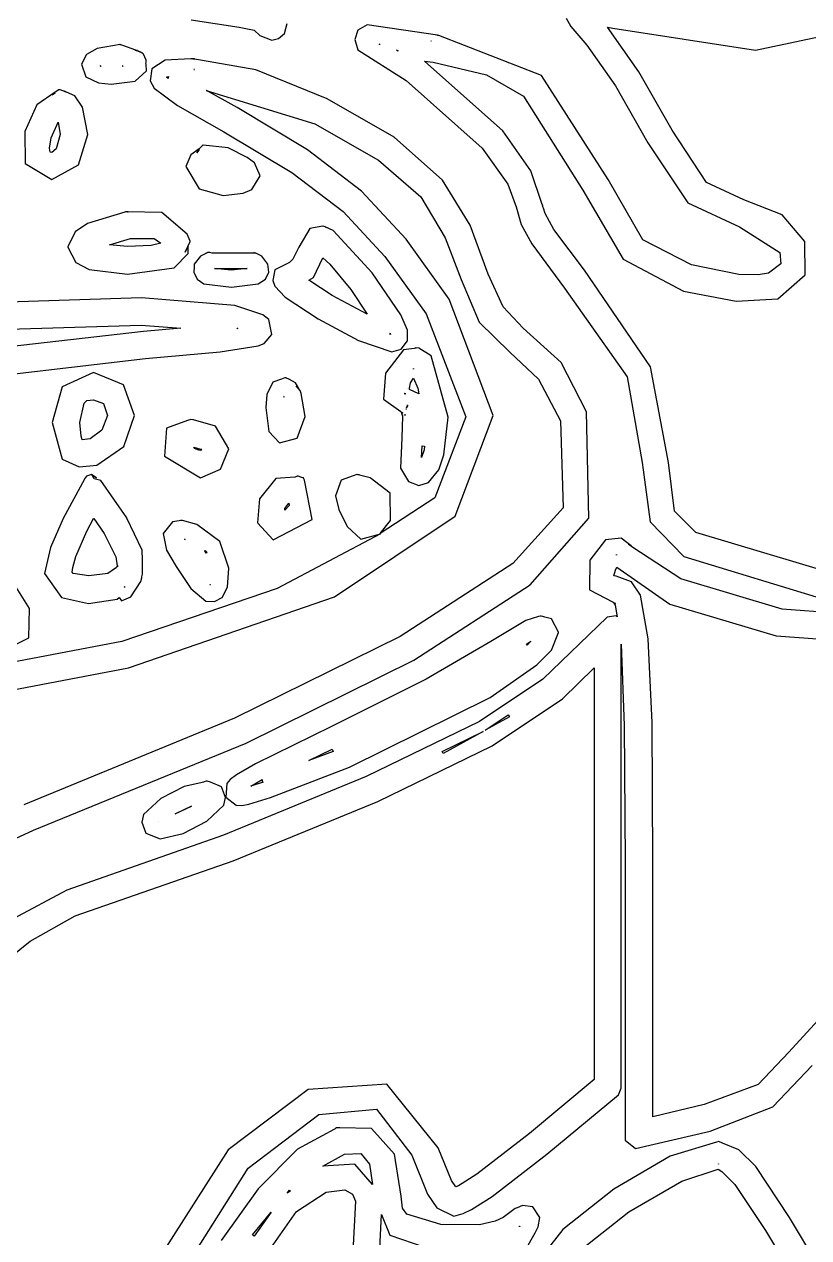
# Model space of a CAD drawing. Extents: x 23 to 528, y 384 to 592.
# Drawn here: x 453.39 to 460.96, y 458.31 to 470.02 of the extents above; entities that cross this region are included whole.
import ezdxf

# ---------------------------------------------------------------- set-up
doc = ezdxf.new("R2010")
doc.units = 0
doc.layers.get('0').update_dxf_attribs({"linetype": 'CONTINUOUS'})

msp = doc.modelspace()

# ---------------------------------------------------------------- linework, layer by layer
at = {"color": 0}
for p, q in [((454.999, 470.062), (455.461, 469.992)), ((455.898, 469.932), (455.923, 470.027)), ((456.696, 470.013), (456.607, 469.964)), ((457.376, 469.914), (456.696, 470.013)), ((458.615, 470.08), (458.661, 469.999)), ((455.461, 469.992), (455.591, 469.967)), ((455.591, 469.967), (455.605, 469.964)), ((455.605, 469.964), (455.662, 469.911)), ((455.662, 469.911), (455.775, 469.868)), ((455.842, 469.882), (455.898, 469.932)), ((456.607, 469.964), (456.576, 469.872)), ((457.376, 469.911), (457.376, 469.914)), ((457.387, 469.911), (457.376, 469.911)), ((458.378, 469.526), (457.387, 469.911)), ((457.387, 469.911), (457.387, 469.911)), ((458.661, 469.999), (458.816, 469.819)), ((459.317, 469.561), (459.013, 469.992)), ((459.013, 469.992), (459.066, 469.981)), ((459.066, 469.981), (460.442, 469.769)), ((460.442, 469.769), (461.317, 469.956)), ((454.092, 469.787), (453.99, 469.727)), ((454.314, 469.826), (454.092, 469.787)), ((454.339, 469.815), (454.311, 469.826)), ((454.311, 469.826), (454.314, 469.826)), ((454.466, 469.769), (454.339, 469.815)), ((454.515, 469.748), (454.459, 469.769)), ((454.459, 469.769), (454.491, 469.762)), ((454.473, 469.766), (454.466, 469.769)), ((454.491, 469.762), (454.47, 469.766)), ((454.47, 469.766), (454.48, 469.766)), ((454.48, 469.766), (454.473, 469.766)), ((455.775, 469.868), (455.842, 469.882)), ((456.576, 469.872), (456.607, 469.773)), ((456.607, 469.773), (457.073, 469.477)), ((456.812, 469.829), (456.819, 469.829)), ((456.823, 469.826), (456.812, 469.829)), ((456.819, 469.829), (456.823, 469.826)), ((456.992, 469.762), (456.978, 469.769)), ((456.978, 469.769), (456.981, 469.769)), ((456.981, 469.769), (456.992, 469.766)), ((456.992, 469.766), (456.992, 469.762)), ((457.313, 469.861), (457.313, 469.858)), ((457.313, 469.858), (457.313, 469.861)), ((458.816, 469.819), (459.091, 469.427)), ((453.99, 469.727), (453.94, 469.635)), ((454.491, 469.762), (454.487, 469.762)), ((454.487, 469.762), (454.491, 469.762)), ((454.526, 469.745), (454.491, 469.759)), ((454.491, 469.759), (454.491, 469.759)), ((454.491, 469.759), (454.526, 469.745)), ((454.522, 469.745), (454.515, 469.748)), ((454.526, 469.741), (454.522, 469.745)), ((454.537, 469.734), (454.526, 469.741)), ((454.54, 469.731), (454.537, 469.734)), ((454.565, 469.674), (454.54, 469.731)), ((454.561, 469.642), (454.565, 469.653)), ((454.565, 469.653), (454.565, 469.674)), ((454.748, 469.674), (454.618, 469.59)), ((454.995, 469.688), (454.748, 469.674)), ((454.999, 469.688), (454.995, 469.688)), ((455.002, 469.688), (454.999, 469.688)), ((455.006, 469.688), (455.002, 469.688)), ((455.009, 469.688), (455.006, 469.688)), ((455.013, 469.688), (455.009, 469.688)), ((455.03, 469.685), (455.013, 469.688)), ((455.623, 469.579), (455.013, 469.685)), ((455.013, 469.685), (455.03, 469.685)), ((458.004, 468.993), (457.249, 469.664)), ((457.249, 469.664), (457.334, 469.653)), ((457.334, 469.653), (457.846, 469.533)), ((453.94, 469.635), (453.94, 469.635)), ((453.94, 469.635), (453.983, 469.512)), ((454.12, 469.618), (454.127, 469.621)), ((454.127, 469.614), (454.12, 469.618)), ((454.127, 469.621), (454.124, 469.618)), ((454.124, 469.618), (454.127, 469.614)), ((454.335, 469.618), (454.339, 469.614)), ((454.339, 469.618), (454.335, 469.618)), ((454.339, 469.614), (454.339, 469.618)), ((454.459, 469.47), (454.568, 469.572)), ((454.565, 469.635), (454.561, 469.642)), ((454.568, 469.572), (454.565, 469.635)), ((454.618, 469.59), (454.604, 469.473)), ((455.023, 469.582), (455.027, 469.582)), ((455.03, 469.582), (455.023, 469.582)), ((455.027, 469.582), (455.03, 469.582)), ((456.311, 469.3), (455.623, 469.579)), ((457.846, 469.533), (458.205, 469.325)), ((459.638, 468.997), (459.317, 469.561)), ((453.983, 469.512), (454.103, 469.455)), ((454.103, 469.455), (454.226, 469.441)), ((454.226, 469.441), (454.459, 469.47)), ((454.604, 469.473), (454.642, 469.403)), ((454.759, 469.508), (454.759, 469.508)), ((454.762, 469.508), (454.78, 469.515)), ((454.766, 469.505), (454.762, 469.508)), ((454.776, 469.498), (454.766, 469.505)), ((454.78, 469.515), (454.776, 469.498)), ((457.073, 469.477), (457.807, 468.824)), ((459.02, 468.521), (458.378, 469.526)), ((459.091, 469.427), (459.405, 468.877)), ((453.686, 469.364), (453.51, 469.244)), ((453.658, 469.339), (453.686, 469.36)), ((453.686, 469.357), (453.658, 469.339)), ((453.722, 469.388), (453.686, 469.364)), ((453.686, 469.36), (453.686, 469.357)), ((453.729, 469.388), (453.722, 469.388)), ((453.736, 469.388), (453.729, 469.388)), ((453.76, 469.378), (453.736, 469.388)), ((453.736, 469.388), (453.736, 469.388)), ((453.736, 469.388), (453.736, 469.388)), ((453.785, 469.367), (453.76, 469.378)), ((453.877, 469.329), (453.767, 469.378)), ((453.767, 469.378), (453.785, 469.367)), ((453.951, 469.219), (453.877, 469.329)), ((454.642, 469.403), (454.865, 469.237)), ((455.143, 469.381), (456.191, 469.06)), ((455.147, 469.381), (455.143, 469.381)), ((455.443, 469.216), (455.147, 469.381)), ((456.957, 468.93), (456.311, 469.3)), ((458.205, 469.325), (458.777, 468.418)), ((453.51, 469.244), (453.394, 468.986)), ((454, 468.955), (453.951, 469.219)), ((454.865, 469.237), (455.313, 468.983)), ((456.12, 468.81), (455.443, 469.216)), ((453.648, 468.923), (453.715, 469.075)), ((453.715, 469.075), (453.736, 468.955)), ((453.394, 468.986), (453.397, 468.676)), ((453.736, 468.955), (453.697, 468.817)), ((453.912, 468.665), (454, 468.955)), ((455.313, 468.983), (455.969, 468.591)), ((456.191, 469.06), (456.805, 468.708)), ((458.276, 468.605), (458.004, 468.993)), ((459.969, 468.492), (459.638, 468.997)), ((453.633, 468.824), (453.648, 468.923)), ((455.112, 468.852), (455.076, 468.817)), ((455.115, 468.852), (455.112, 468.852)), ((455.355, 468.828), (455.115, 468.852)), ((457.422, 468.517), (456.957, 468.93)), ((459.405, 468.877), (459.789, 468.298)), ((453.637, 468.785), (453.633, 468.824)), ((453.655, 468.782), (453.637, 468.785)), ((453.697, 468.817), (453.655, 468.782)), ((454.995, 468.761), (454.946, 468.648)), ((455.076, 468.817), (454.995, 468.761)), ((455.052, 468.778), (455.076, 468.817)), ((455.073, 468.806), (455.052, 468.778)), ((455.076, 468.817), (455.073, 468.806)), ((455.538, 468.736), (455.355, 468.828)), ((455.609, 468.683), (455.538, 468.736)), ((456.643, 468.408), (456.12, 468.81)), ((457.807, 468.824), (458.054, 468.478)), ((453.397, 468.676), (453.655, 468.521)), ((453.655, 468.521), (453.912, 468.665)), ((454.946, 468.648), (455.076, 468.432)), ((455.665, 468.559), (455.609, 468.683)), ((456.805, 468.708), (457.214, 468.355)), ((458.385, 468.281), (458.276, 468.605)), ((455.584, 468.425), (455.665, 468.559)), ((455.969, 468.591), (456.463, 468.214)), ((457.69, 468.08), (457.422, 468.517)), ((458.054, 468.478), (458.135, 468.26)), ((459.355, 467.939), (459.02, 468.521)), ((460.329, 468.327), (459.969, 468.492)), ((455.076, 468.432), (455.306, 468.369)), ((455.306, 468.369), (455.5, 468.39)), ((455.5, 468.39), (455.584, 468.425)), ((457.073, 467.946), (456.643, 468.408)), ((458.777, 468.418), (459.165, 467.752)), ((457.214, 468.355), (457.45, 467.96)), ((458.135, 468.26), (458.181, 468.087)), ((458.392, 468.27), (458.385, 468.281)), ((458.392, 468.267), (458.392, 468.27)), ((458.392, 468.263), (458.392, 468.267)), ((458.392, 468.26), (458.392, 468.263)), ((458.396, 468.245), (458.392, 468.26)), ((458.414, 468.193), (458.396, 468.245)), ((459.789, 468.298), (460.287, 468.066)), ((460.7, 468.182), (460.329, 468.327)), ((454.357, 468.207), (453.997, 468.097)), ((454.364, 468.21), (454.357, 468.207)), ((454.371, 468.21), (454.364, 468.21)), ((454.364, 468.21), (454.364, 468.21)), ((454.385, 468.21), (454.371, 468.21)), ((454.716, 468.203), (454.385, 468.21)), ((454.385, 468.21), (454.392, 468.21)), ((454.392, 468.21), (454.385, 468.21)), ((454.385, 468.21), (454.385, 468.21)), ((454.96, 467.995), (454.716, 468.203)), ((456.463, 468.214), (456.868, 467.78)), ((458.498, 468.041), (458.414, 468.193)), ((460.918, 467.924), (460.7, 468.182)), ((453.88, 468.016), (453.81, 467.872)), ((453.997, 468.097), (453.88, 468.016)), ((456.142, 468.048), (456.036, 467.868)), ((456.269, 468.073), (456.142, 468.048)), ((456.272, 468.073), (456.269, 468.073)), ((456.29, 468.066), (456.272, 468.073)), ((456.367, 468.03), (456.29, 468.066)), ((456.29, 468.066), (456.304, 468.059)), ((456.293, 468.062), (456.29, 468.066)), ((456.304, 468.059), (456.293, 468.062)), ((456.745, 467.621), (456.367, 468.03)), ((457.863, 467.61), (457.69, 468.08)), ((458.181, 468.087), (458.283, 467.9)), ((458.791, 467.646), (458.498, 468.041)), ((460.287, 468.066), (460.678, 467.819)), ((454.212, 467.893), (454.413, 467.953)), ((454.385, 467.875), (454.212, 467.893)), ((454.413, 467.953), (454.642, 467.953)), ((454.706, 467.907), (454.611, 467.886)), ((454.642, 467.953), (454.706, 467.907)), ((454.939, 467.822), (454.988, 467.924)), ((454.988, 467.928), (454.96, 467.995)), ((454.988, 467.924), (454.988, 467.928)), ((457.486, 467.367), (457.073, 467.946)), ((457.45, 467.96), (457.602, 467.558)), ((458.283, 467.9), (458.601, 467.473)), ((459.825, 467.699), (459.355, 467.939)), ((460.922, 467.603), (460.918, 467.924)), ((453.81, 467.872), (453.81, 467.868)), ((453.81, 467.868), (453.887, 467.72)), ((454.611, 467.886), (454.385, 467.875)), ((454.833, 467.67), (454.97, 467.808)), ((454.97, 467.879), (454.939, 467.822)), ((454.97, 467.808), (454.97, 467.879)), ((455.09, 467.783), (455.027, 467.706)), ((455.14, 467.808), (455.09, 467.783)), ((455.147, 467.812), (455.14, 467.812)), ((455.14, 467.812), (455.14, 467.808)), ((455.14, 467.808), (455.14, 467.808)), ((455.154, 467.815), (455.147, 467.812)), ((455.157, 467.819), (455.154, 467.815)), ((455.164, 467.819), (455.157, 467.819)), ((455.168, 467.819), (455.164, 467.819)), ((455.172, 467.819), (455.168, 467.819)), ((455.179, 467.819), (455.172, 467.819)), ((455.2, 467.812), (455.179, 467.819)), ((455.623, 467.812), (455.2, 467.812)), ((455.62, 467.812), (455.602, 467.819)), ((455.602, 467.819), (455.62, 467.812)), ((455.68, 467.783), (455.623, 467.812)), ((455.739, 467.706), (455.68, 467.783)), ((456.036, 467.868), (455.979, 467.752)), ((456.036, 467.868), (456.036, 467.868)), ((456.868, 467.78), (457.264, 467.226)), ((460.678, 467.819), (460.685, 467.709)), ((453.887, 467.72), (454.014, 467.653)), ((454.385, 467.61), (454.833, 467.67)), ((455.027, 467.677), (455.023, 467.628)), ((455.027, 467.706), (455.027, 467.677)), ((455.224, 467.663), (455.538, 467.663)), ((455.383, 467.646), (455.224, 467.663)), ((455.538, 467.663), (455.383, 467.646)), ((455.747, 467.628), (455.739, 467.706)), ((455.934, 467.716), (455.807, 467.649)), ((455.948, 467.72), (455.934, 467.716)), ((455.979, 467.752), (455.948, 467.72)), ((456.18, 467.575), (456.269, 467.766)), ((456.269, 467.766), (456.336, 467.706)), ((456.336, 467.706), (456.537, 467.462)), ((459.165, 467.752), (459.747, 467.445)), ((460.28, 467.607), (459.825, 467.699)), ((460.685, 467.709), (460.566, 467.618)), ((454.014, 467.653), (454.385, 467.61)), ((455.023, 467.628), (455.055, 467.561)), ((455.055, 467.561), (455.122, 467.515)), ((455.644, 467.515), (455.715, 467.561)), ((455.715, 467.561), (455.747, 467.628)), ((455.807, 467.649), (455.785, 467.547)), ((455.785, 467.547), (455.807, 467.494)), ((456.135, 467.55), (456.18, 467.575)), ((456.357, 467.402), (456.135, 467.55)), ((457.02, 467.215), (456.745, 467.621)), ((457.602, 467.558), (457.775, 467.145)), ((458.008, 467.293), (457.863, 467.61)), ((459.43, 466.714), (458.791, 467.646)), ((460.467, 467.603), (460.28, 467.607)), ((460.566, 467.618), (460.467, 467.603)), ((460.657, 467.371), (460.922, 467.603)), ((455.122, 467.515), (455.387, 467.483)), ((455.387, 467.483), (455.644, 467.515)), ((455.807, 467.494), (455.905, 467.388)), ((456.537, 467.462), (456.696, 467.222)), ((458.601, 467.473), (459.204, 466.619)), ((459.747, 467.445), (460.255, 467.349)), ((454.519, 467.381), (453.101, 467.335)), ((455.418, 467.307), (454.519, 467.381)), ((455.69, 467.215), (455.418, 467.307)), ((455.905, 467.388), (456.223, 467.177)), ((456.696, 467.222), (456.357, 467.402)), ((457.913, 466.245), (457.486, 467.367)), ((460.255, 467.349), (460.657, 467.371)), ((455.747, 467.17), (455.69, 467.215)), ((457.084, 467.067), (457.02, 467.215)), ((457.264, 467.226), (457.648, 466.231)), ((458.202, 467.088), (458.008, 467.293)), ((453.118, 467.074), (454.515, 467.117)), ((454.515, 467.117), (454.9, 467.088)), ((454.9, 467.088), (454.54, 467.057)), ((455.443, 467.088), (455.45, 467.085)), ((455.443, 467.085), (455.443, 467.088)), ((455.45, 467.085), (455.443, 467.085)), ((455.778, 467.028), (455.747, 467.17)), ((456.223, 467.177), (456.614, 466.968)), ((457.775, 467.145), (458.071, 466.856)), ((458.569, 466.757), (458.202, 467.088)), ((454.54, 467.057), (453.041, 466.884)), ((455.704, 466.94), (455.778, 467.028)), ((456.614, 466.968), (456.935, 466.859)), ((456.914, 467.035), (456.918, 467.039)), ((456.921, 467.028), (456.914, 467.035)), ((456.918, 467.039), (456.921, 467.028)), ((457.024, 466.884), (457.084, 466.965)), ((457.084, 467.064), (457.084, 467.067)), ((457.084, 466.965), (457.084, 467.064)), ((454.558, 466.796), (455.277, 466.859)), ((455.277, 466.859), (455.644, 466.916)), ((455.644, 466.916), (455.704, 466.94)), ((457.048, 466.88), (456.872, 466.654)), ((456.935, 466.859), (457.024, 466.884)), ((457.151, 466.891), (457.048, 466.88)), ((457.168, 466.898), (457.151, 466.891)), ((457.196, 466.894), (457.165, 466.898)), ((457.165, 466.898), (457.168, 466.898)), ((457.313, 466.82), (457.196, 466.894)), ((458.071, 466.856), (458.35, 466.594)), ((453.076, 466.623), (454.558, 466.796)), ((457.479, 466.228), (457.313, 466.82)), ((458.812, 466.28), (458.569, 466.757)), ((454.057, 466.661), (453.753, 466.52)), ((454.346, 466.542), (454.057, 466.661)), ((455.902, 466.609), (455.87, 466.594)), ((455.905, 466.609), (455.902, 466.609)), ((455.916, 466.609), (455.905, 466.609)), ((455.919, 466.605), (455.916, 466.609)), ((455.941, 466.594), (455.919, 466.605)), ((455.919, 466.605), (455.919, 466.605)), ((456.872, 466.654), (456.854, 466.404)), ((457.115, 466.559), (457.144, 466.605)), ((457.144, 466.7), (457.144, 466.693)), ((457.144, 466.693), (457.144, 466.7)), ((457.144, 466.605), (457.186, 466.51)), ((459.204, 466.619), (459.348, 465.79)), ((459.602, 465.79), (459.43, 466.714)), ((453.753, 466.52), (453.658, 466.178)), ((454.452, 466.245), (454.346, 466.542)), ((455.785, 466.566), (455.729, 466.446)), ((455.87, 466.594), (455.785, 466.566)), ((455.944, 466.594), (455.941, 466.594)), ((455.948, 466.591), (455.944, 466.594)), ((455.944, 466.594), (455.944, 466.594)), ((456.004, 466.559), (455.948, 466.591)), ((456.036, 466.506), (456.004, 466.559)), ((456.05, 466.485), (456.011, 466.531)), ((456.011, 466.531), (456.036, 466.506)), ((457.087, 466.503), (457.087, 466.503)), ((457.087, 466.503), (457.087, 466.503)), ((457.087, 466.503), (457.087, 466.503)), ((457.105, 466.51), (457.115, 466.559)), ((457.105, 466.496), (457.105, 466.51)), ((457.193, 466.453), (457.105, 466.496)), ((457.186, 466.51), (457.193, 466.453)), ((458.35, 466.594), (458.562, 466.192)), ((453.965, 466.365), (453.993, 466.39)), ((453.993, 466.39), (454.057, 466.397)), ((454.057, 466.397), (454.152, 466.362)), ((455.729, 466.446), (455.718, 466.323)), ((455.891, 466.429), (455.895, 466.425)), ((455.891, 466.422), (455.891, 466.429)), ((455.895, 466.425), (455.891, 466.422)), ((456.061, 466.457), (456.05, 466.485)), ((456.099, 466.235), (456.061, 466.457)), ((456.061, 466.457), (456.061, 466.457)), ((456.854, 466.404), (457.02, 466.284)), ((457.055, 466.457), (457.052, 466.457)), ((457.052, 466.457), (457.052, 466.457)), ((457.052, 466.457), (457.055, 466.457)), ((457.059, 466.45), (457.062, 466.457)), ((457.062, 466.45), (457.059, 466.45)), ((457.062, 466.46), (457.062, 466.457)), ((457.062, 466.457), (457.062, 466.46)), ((457.062, 466.457), (457.062, 466.45)), ((457.062, 466.453), (457.062, 466.457)), ((457.062, 466.457), (457.062, 466.457)), ((457.062, 466.457), (457.062, 466.45)), ((457.062, 466.45), (457.062, 466.453)), ((453.923, 466.178), (453.965, 466.365)), ((454.152, 466.362), (454.191, 466.245)), ((455.718, 466.323), (455.747, 466.09)), ((457.02, 466.284), (457.027, 466.27)), ((457.027, 466.273), (457.024, 466.28)), ((457.024, 466.28), (457.031, 466.277)), ((457.031, 466.266), (457.027, 466.273)), ((457.027, 466.27), (457.031, 466.266)), ((457.031, 466.277), (457.041, 466.27)), ((457.031, 466.263), (457.031, 466.266)), ((457.031, 466.266), (457.031, 466.259)), ((457.034, 466.263), (457.031, 466.263)), ((457.031, 466.259), (457.038, 466.238)), ((457.041, 466.27), (457.034, 466.263)), ((457.059, 466.256), (457.062, 466.252)), ((457.059, 466.252), (457.059, 466.256)), ((457.069, 466.309), (457.069, 466.309)), ((457.069, 466.309), (457.069, 466.309)), ((457.069, 466.309), (457.069, 466.309)), ((457.069, 466.309), (457.069, 466.309)), ((457.069, 466.309), (457.069, 466.309)), ((457.073, 466.309), (457.077, 466.309)), ((457.077, 466.309), (457.073, 466.305)), ((457.073, 466.305), (457.073, 466.309)), ((457.087, 466.34), (457.077, 466.319)), ((457.077, 466.319), (457.08, 466.33)), ((457.08, 466.34), (457.087, 466.34)), ((457.08, 466.33), (457.084, 466.34)), ((457.084, 466.34), (457.08, 466.34)), ((458.833, 465.254), (458.812, 466.28)), ((453.658, 466.178), (453.753, 465.825)), ((453.937, 466.044), (453.923, 466.178)), ((454.191, 466.245), (454.138, 466.104)), ((454.35, 465.945), (454.452, 466.245)), ((454.963, 466.196), (454.759, 466.122)), ((454.995, 466.206), (454.963, 466.196)), ((455.016, 466.203), (454.995, 466.206)), ((455.02, 466.203), (455.016, 466.203)), ((455.232, 466.143), (455.02, 466.203)), ((455.362, 465.924), (455.232, 466.143)), ((456.022, 466.027), (456.099, 466.235)), ((456.099, 466.235), (456.099, 466.235)), ((457.038, 466.238), (457.031, 466.03)), ((457.055, 466.252), (457.062, 466.249)), ((457.055, 466.249), (457.055, 466.252)), ((457.062, 466.249), (457.055, 466.249)), ((457.062, 466.249), (457.059, 466.252)), ((457.062, 466.252), (457.062, 466.249)), ((457.648, 466.231), (457.348, 465.451)), ((457.436, 465.864), (457.479, 466.228)), ((457.546, 465.275), (457.913, 466.245)), ((458.562, 466.192), (458.586, 465.353)), ((453.947, 466.009), (453.937, 466.044)), ((454.025, 466.019), (453.947, 466.009)), ((454.138, 466.104), (454.025, 466.019)), ((454.759, 466.122), (454.741, 465.854)), ((455.747, 466.09), (455.849, 465.981)), ((455.849, 465.981), (456.022, 466.027)), ((457.031, 466.03), (457.017, 465.737)), ((453.947, 466.009), (453.947, 466.009)), ((453.947, 466.009), (453.947, 466.009)), ((454.089, 465.765), (454.35, 465.945)), ((455.023, 465.938), (455.09, 465.921)), ((455.03, 465.928), (455.023, 465.938)), ((455.073, 465.91), (455.03, 465.928)), ((455.087, 465.907), (455.073, 465.91)), ((455.097, 465.924), (455.087, 465.907)), ((455.09, 465.921), (455.097, 465.924)), ((455.281, 465.727), (455.362, 465.924)), ((457.221, 465.84), (457.228, 465.952)), ((457.246, 465.914), (457.221, 465.84)), ((457.228, 465.952), (457.249, 465.949)), ((457.249, 465.949), (457.246, 465.914)), ((453.753, 465.825), (453.919, 465.748)), ((454.741, 465.854), (455.087, 465.642)), ((457.387, 465.72), (457.436, 465.864)), ((459.348, 465.79), (459.426, 465.219)), ((459.662, 465.321), (459.602, 465.79)), ((453.919, 465.748), (454.089, 465.765)), ((454.036, 465.677), (453.99, 465.66)), ((454.039, 465.677), (454.036, 465.677)), ((454.036, 465.677), (454.085, 465.645)), ((454.085, 465.645), (454.036, 465.677)), ((454.064, 465.635), (454.039, 465.677)), ((455.087, 465.642), (455.281, 465.727)), ((456.597, 465.677), (456.561, 465.663)), ((456.6, 465.677), (456.597, 465.677)), ((456.607, 465.674), (456.6, 465.677)), ((456.611, 465.674), (456.607, 465.674)), ((456.618, 465.674), (456.611, 465.674)), ((456.621, 465.674), (456.618, 465.674)), ((456.618, 465.674), (456.618, 465.674)), ((456.621, 465.67), (456.621, 465.674)), ((456.724, 465.645), (456.621, 465.67)), ((457.017, 465.737), (457.094, 465.607)), ((457.288, 465.6), (457.387, 465.72)), ((453.969, 465.631), (453.764, 465.25)), ((453.99, 465.66), (453.969, 465.635)), ((453.969, 465.635), (453.969, 465.631)), ((454.127, 465.617), (454.064, 465.635)), ((454.378, 465.257), (454.127, 465.617)), ((455.814, 465.638), (455.658, 465.441)), ((455.997, 465.649), (455.814, 465.638)), ((456.001, 465.649), (455.997, 465.649)), ((456.022, 465.66), (456.001, 465.649)), ((456.025, 465.66), (456.022, 465.656)), ((456.022, 465.656), (456.022, 465.66)), ((456.032, 465.66), (456.025, 465.66)), ((456.057, 465.649), (456.032, 465.66)), ((456.075, 465.645), (456.057, 465.649)), ((456.082, 465.642), (456.075, 465.645)), ((456.085, 465.635), (456.082, 465.642)), ((456.092, 465.621), (456.085, 465.635)), ((456.166, 465.24), (456.092, 465.621)), ((456.445, 465.621), (456.392, 465.469)), ((456.561, 465.663), (456.445, 465.621)), ((456.918, 465.494), (456.724, 465.645)), ((457.094, 465.607), (457.196, 465.571)), ((457.196, 465.571), (457.288, 465.6)), ((455.658, 465.441), (455.637, 465.208)), ((456.392, 465.469), (456.424, 465.339)), ((457.348, 465.451), (456.823, 465.106)), ((456.921, 465.233), (456.918, 465.494)), ((455.902, 465.346), (455.941, 465.399)), ((455.944, 465.377), (455.902, 465.332)), ((455.902, 465.332), (455.902, 465.346)), ((455.902, 465.346), (455.902, 465.346)), ((455.902, 465.346), (455.902, 465.346)), ((455.941, 465.399), (455.944, 465.377)), ((456.424, 465.339), (456.502, 465.173)), ((458.586, 465.353), (458.1, 464.816)), ((459.867, 465.116), (459.662, 465.321)), ((453.764, 465.25), (453.64, 464.972)), ((453.993, 465.13), (454.057, 465.25)), ((454.057, 465.25), (454.06, 465.25)), ((454.06, 465.25), (454.159, 465.106)), ((454.378, 465.254), (454.378, 465.257)), ((454.526, 464.947), (454.378, 465.254)), ((454.819, 465.219), (454.727, 465.106)), ((454.882, 465.229), (454.819, 465.219)), ((454.896, 465.233), (454.882, 465.229)), ((454.9, 465.233), (454.896, 465.233)), ((454.903, 465.233), (454.9, 465.233)), ((454.914, 465.233), (454.903, 465.233)), ((455.052, 465.194), (454.914, 465.233)), ((455.637, 465.208), (455.789, 465.046)), ((455.789, 465.046), (456.166, 465.24)), ((456.382, 464.495), (457.546, 465.275)), ((456.823, 465.106), (456.921, 465.233)), ((458.269, 464.612), (458.833, 465.254)), ((459.426, 465.219), (459.751, 464.884)), ((453.887, 464.884), (453.993, 465.13)), ((454.159, 465.106), (454.159, 465.106)), ((454.159, 465.106), (454.272, 464.88)), ((454.727, 465.106), (454.762, 464.947)), ((455.274, 465.028), (455.052, 465.194)), ((456.826, 465.102), (455.828, 464.577)), ((456.502, 465.173), (456.636, 465.053)), ((456.636, 465.053), (456.826, 465.102)), ((461.179, 464.725), (459.867, 465.116)), ((453.64, 464.972), (453.584, 464.721)), ((454.935, 465.053), (454.939, 465.049)), ((454.939, 465.049), (454.935, 465.053)), ((455.362, 464.771), (455.274, 465.028)), ((458.996, 465.046), (458.844, 464.848)), ((459.147, 465.06), (458.996, 465.046)), ((459.243, 464.986), (459.147, 465.06)), ((459.26, 464.972), (459.218, 465.003)), ((459.218, 465.003), (459.243, 464.986)), ((459.722, 464.668), (459.26, 464.972)), ((459.26, 464.972), (459.26, 464.972)), ((453.856, 464.778), (453.887, 464.884)), ((454.272, 464.88), (454.283, 464.795)), ((454.526, 464.908), (454.526, 464.947)), ((454.529, 464.891), (454.526, 464.908)), ((454.529, 464.714), (454.529, 464.891)), ((454.762, 464.947), (454.854, 464.788)), ((455.126, 464.936), (455.133, 464.943)), ((455.136, 464.926), (455.126, 464.936)), ((455.133, 464.943), (455.15, 464.919)), ((455.143, 464.915), (455.136, 464.926)), ((455.15, 464.919), (455.143, 464.915)), ((458.844, 464.848), (458.84, 464.562)), ((459.101, 464.905), (459.101, 464.901)), ((459.101, 464.898), (459.101, 464.905)), ((459.101, 464.901), (459.101, 464.898)), ((459.101, 464.898), (459.101, 464.898)), ((459.751, 464.884), (461.144, 464.46)), ((453.849, 464.732), (453.856, 464.778)), ((453.859, 464.721), (453.849, 464.732)), ((454.279, 464.778), (454.194, 464.721)), ((454.283, 464.795), (454.279, 464.778)), ((454.293, 464.792), (454.29, 464.792)), ((454.29, 464.792), (454.293, 464.792)), ((454.854, 464.788), (454.995, 464.577)), ((455.348, 464.587), (455.362, 464.771)), ((458.1, 464.816), (457.013, 464.114)), ((459.077, 464.697), (459.091, 464.753)), ((459.091, 464.753), (459.105, 464.781)), ((459.105, 464.781), (459.617, 464.425)), ((453.584, 464.721), (453.746, 464.488)), ((454.011, 464.697), (453.859, 464.721)), ((454.194, 464.721), (454.011, 464.697)), ((454.417, 464.495), (454.512, 464.644)), ((454.512, 464.644), (454.522, 464.679)), ((454.522, 464.689), (454.529, 464.714)), ((454.522, 464.679), (454.522, 464.689)), ((455.182, 464.612), (455.179, 464.615)), ((455.179, 464.615), (455.186, 464.615)), ((455.186, 464.615), (455.182, 464.612)), ((459.098, 464.693), (459.077, 464.697)), ((459.246, 464.64), (459.098, 464.693)), ((459.334, 464.51), (459.246, 464.64)), ((460.7, 464.375), (459.722, 464.668)), ((453.439, 464.383), (453.309, 464.587)), ((455.828, 464.577), (454.328, 464.065)), ((454.353, 464.591), (454.36, 464.591)), ((454.357, 464.587), (454.353, 464.591)), ((454.36, 464.591), (454.357, 464.587)), ((454.995, 464.577), (455.14, 464.453)), ((455.299, 464.488), (455.348, 464.587)), ((457.147, 463.885), (458.269, 464.612)), ((458.84, 464.562), (459.07, 464.443)), ((459.408, 464.09), (459.334, 464.51)), ((453.432, 464.1), (453.439, 464.383)), ((453.746, 464.488), (454.007, 464.432)), ((454.007, 464.432), (454.283, 464.474)), ((454.283, 464.474), (454.304, 464.488)), ((454.304, 464.488), (454.325, 464.457)), ((454.325, 464.457), (454.417, 464.495)), ((454.395, 463.811), (456.382, 464.495)), ((455.14, 464.453), (455.224, 464.45)), ((455.224, 464.45), (455.299, 464.488)), ((459.07, 464.443), (459.091, 464.432)), ((459.08, 464.435), (459.077, 464.439)), ((459.077, 464.439), (459.077, 464.435)), ((459.077, 464.435), (459.087, 464.414)), ((459.091, 464.432), (459.08, 464.435)), ((459.087, 464.414), (459.109, 464.301)), ((459.617, 464.425), (460.643, 464.118)), ((458.227, 464.266), (457.888, 464.065)), ((458.35, 464.305), (458.227, 464.266)), ((458.364, 464.308), (458.35, 464.305)), ((458.364, 464.308), (458.364, 464.308)), ((458.368, 464.308), (458.364, 464.308)), ((458.371, 464.308), (458.368, 464.308)), ((458.368, 464.308), (458.368, 464.308)), ((458.375, 464.308), (458.371, 464.308)), ((458.389, 464.305), (458.375, 464.308)), ((458.392, 464.305), (458.389, 464.305)), ((458.41, 464.298), (458.392, 464.305)), ((458.392, 464.305), (458.392, 464.305)), ((459.01, 464.298), (458.392, 463.702)), ((458.474, 464.284), (458.41, 464.298)), ((458.41, 464.298), (458.41, 464.298)), ((458.541, 464.153), (458.474, 464.284)), ((459.098, 464.312), (459.01, 464.298)), ((459.109, 464.301), (459.098, 464.312)), ((461.574, 464.312), (460.7, 464.375)), ((458.474, 463.98), (458.541, 464.15)), ((458.541, 464.15), (458.541, 464.153)), ((454.328, 464.065), (453.027, 463.818)), ((453.182, 463.973), (453.432, 464.1)), ((457.013, 464.114), (455.415, 463.324)), ((457.888, 464.065), (457.264, 463.702)), ((458.234, 464.04), (458.276, 464.069)), ((458.241, 464.03), (458.234, 464.04)), ((458.276, 464.069), (458.241, 464.03)), ((459.147, 459.754), (459.147, 464.037)), ((459.147, 464.037), (459.176, 463.254)), ((459.444, 463.282), (459.408, 464.09)), ((460.643, 464.118), (461.603, 464.051)), ((458.332, 463.839), (458.474, 463.98)), ((452.97, 463.539), (454.395, 463.811)), ((455.528, 463.084), (457.147, 463.885)), ((457.884, 463.525), (458.332, 463.839)), ((458.579, 463.511), (458.886, 463.811)), ((458.886, 463.811), (458.886, 459.839)), ((457.264, 463.702), (456.353, 463.243)), ((458.392, 463.702), (457.779, 463.292)), ((456.526, 462.852), (457.884, 463.525)), ((457.902, 463.056), (458.579, 463.511)), ((457.835, 463.208), (458.057, 463.356)), ((458.068, 463.338), (457.835, 463.208)), ((458.057, 463.356), (458.068, 463.338)), ((455.415, 463.324), (453.383, 462.488)), ((456.353, 463.243), (455.62, 462.883)), ((457.779, 463.292), (456.688, 462.76)), ((459.176, 463.254), (459.186, 461.938)), ((459.451, 461.938), (459.444, 463.282)), ((457.419, 463.003), (457.814, 463.197)), ((457.814, 463.197), (457.429, 462.982)), ((453.478, 462.245), (455.528, 463.084)), ((456.135, 462.915), (456.36, 463.024)), ((456.367, 463.003), (456.135, 462.915)), ((456.36, 463.024), (456.367, 463.003)), ((456.798, 462.52), (457.902, 463.056)), ((457.429, 462.982), (457.419, 463.003)), ((455.62, 462.883), (455.436, 462.777)), ((456.688, 462.76), (455.309, 462.195)), ((455.436, 462.777), (455.376, 462.732)), ((455.764, 462.559), (456.526, 462.852)), ((454.932, 462.665), (454.706, 462.548)), ((455.119, 462.707), (454.932, 462.665)), ((455.122, 462.71), (455.119, 462.707)), ((455.143, 462.717), (455.122, 462.71)), ((455.147, 462.717), (455.143, 462.717)), ((455.154, 462.717), (455.147, 462.717)), ((455.186, 462.707), (455.154, 462.717)), ((455.291, 462.661), (455.186, 462.707)), ((455.33, 462.559), (455.291, 462.661)), ((455.344, 462.693), (455.334, 462.562)), ((455.376, 462.732), (455.344, 462.693)), ((455.574, 462.668), (455.683, 462.732)), ((455.694, 462.707), (455.574, 462.668)), ((455.683, 462.732), (455.683, 462.717)), ((455.683, 462.717), (455.694, 462.707)), ((454.706, 462.548), (454.54, 462.396)), ((455.313, 462.485), (455.33, 462.559)), ((455.33, 462.559), (455.33, 462.559)), ((455.334, 462.562), (455.433, 462.485)), ((455.404, 461.948), (456.798, 462.52)), ((455.556, 462.495), (455.764, 462.559)), ((454.54, 462.396), (454.522, 462.322)), ((454.843, 462.4), (455.002, 462.474)), ((454.847, 462.4), (454.843, 462.4)), ((455.002, 462.474), (454.847, 462.4)), ((455.15, 462.329), (455.313, 462.485)), ((455.433, 462.485), (455.433, 462.485)), ((455.433, 462.485), (455.486, 462.481)), ((455.486, 462.481), (455.556, 462.495)), ((454.522, 462.322), (454.561, 462.216)), ((454.681, 462.326), (454.681, 462.326)), ((454.921, 462.213), (455.15, 462.329)), ((452.564, 461.825), (453.478, 462.245)), ((455.309, 462.195), (453.799, 461.666)), ((454.561, 462.216), (454.699, 462.16)), ((454.699, 462.16), (454.921, 462.213)), ((453.88, 461.416), (455.404, 461.948)), ((459.186, 461.938), (459.186, 459.253)), ((459.451, 459.479), (459.451, 461.938)), ((453.799, 461.666), (453.281, 461.387)), ((453.446, 461.172), (453.88, 461.416)), ((452.914, 460.745), (453.446, 461.172)), ((461.186, 460.562), (460.763, 460.103)), ((460.763, 460.103), (460.467, 459.789)), ((460.608, 459.574), (460.989, 459.973)), ((458.886, 459.839), (458.262, 459.317)), ((456.128, 459.74), (455.355, 459.158)), ((456.886, 459.793), (456.128, 459.74)), ((457.38, 459.179), (456.886, 459.793)), ((459.119, 459.691), (459.147, 459.754)), ((460.467, 459.789), (459.948, 459.595)), ((458.428, 459.116), (459.119, 459.691)), ((459.948, 459.595), (459.451, 459.479)), ((455.549, 458.982), (456.23, 459.5)), ((456.23, 459.5), (456.787, 459.55)), ((456.787, 459.55), (457.126, 459.109)), ((460.005, 459.338), (460.608, 459.574)), ((456.382, 459.359), (456.025, 459.165)), ((456.389, 459.363), (456.382, 459.359)), ((456.382, 459.359), (456.385, 459.363)), ((456.385, 459.363), (456.382, 459.359)), ((456.392, 459.366), (456.389, 459.363)), ((456.399, 459.37), (456.392, 459.366)), ((456.392, 459.366), (456.392, 459.366)), ((456.392, 459.366), (456.392, 459.366)), ((456.406, 459.37), (456.399, 459.37)), ((456.41, 459.373), (456.406, 459.373)), ((456.406, 459.373), (456.406, 459.37)), ((456.431, 459.37), (456.41, 459.373)), ((456.738, 459.366), (456.431, 459.37)), ((456.96, 459.116), (456.738, 459.366)), ((458.262, 459.317), (457.754, 458.925)), ((459.186, 459.253), (459.285, 459.172)), ((459.285, 459.172), (460.005, 459.338)), ((460.065, 459.232), (459.62, 459.098)), ((460.089, 459.239), (460.065, 459.232)), ((460.125, 459.225), (460.089, 459.239)), ((455.355, 459.158), (454.709, 458.145)), ((456.025, 459.165), (455.644, 458.784)), ((456.269, 459.003), (456.477, 459.116)), ((456.477, 459.116), (456.636, 459.123)), ((456.636, 459.123), (456.72, 459.02)), ((457.024, 458.713), (456.96, 459.116)), ((457.51, 458.862), (457.38, 459.179)), ((457.902, 458.71), (458.428, 459.116)), ((459.285, 459.172), (459.285, 459.172)), ((460.28, 459.158), (460.125, 459.225)), ((460.446, 458.999), (460.28, 459.158)), ((456.576, 459.02), (456.269, 459.003)), ((456.748, 458.826), (456.576, 459.02)), ((456.72, 459.02), (456.748, 458.826)), ((457.126, 459.109), (457.278, 458.731)), ((459.62, 459.098), (459.077, 458.78)), ((460.086, 459.027), (460.086, 459.027)), ((460.086, 459.024), (460.086, 459.02)), ((460.086, 459.02), (460.086, 459.024)), ((460.086, 459.024), (460.086, 459.024)), ((460.77, 458.505), (460.446, 458.999)), ((454.949, 458.036), (455.549, 458.982)), ((457.754, 458.925), (457.577, 458.812)), ((459.733, 458.858), (460.082, 458.974)), ((460.082, 458.974), (460.117, 458.95)), ((460.117, 458.95), (460.244, 458.826)), ((455.644, 458.784), (455.288, 458.283)), ((455.926, 458.742), (455.948, 458.77)), ((455.955, 458.763), (455.926, 458.742)), ((455.948, 458.77), (455.955, 458.763)), ((456.3, 458.752), (456.48, 458.773)), ((456.48, 458.773), (456.554, 458.731)), ((457.553, 458.802), (457.51, 458.862)), ((457.577, 458.812), (457.553, 458.802)), ((459.077, 458.78), (458.583, 458.392)), ((459.221, 458.562), (459.733, 458.858)), ((460.244, 458.826), (460.537, 458.382)), ((456.015, 458.565), (456.3, 458.752)), ((456.554, 458.731), (456.583, 458.664)), ((456.583, 458.664), (456.558, 458.177)), ((457.038, 458.597), (457.024, 458.713)), ((457.278, 458.731), (457.369, 458.601)), ((457.704, 458.583), (457.902, 458.71)), ((455.493, 457.824), (456.015, 458.565)), ((455.591, 458.339), (455.771, 458.558)), ((455.771, 458.558), (455.605, 458.325)), ((456.815, 458.138), (456.833, 458.534)), ((456.833, 458.534), (456.914, 458.336)), ((457.08, 458.537), (457.038, 458.597)), ((457.408, 458.438), (457.08, 458.537)), ((457.369, 458.601), (457.532, 458.519)), ((457.532, 458.519), (457.623, 458.544)), ((457.623, 458.544), (457.704, 458.583)), ((458.124, 458.593), (458.008, 458.505)), ((458.142, 458.601), (458.124, 458.593)), ((458.195, 458.622), (458.142, 458.601)), ((458.294, 458.608), (458.195, 458.622)), ((458.361, 458.505), (458.294, 458.608)), ((458.759, 458.198), (459.221, 458.562)), ((457.779, 458.435), (457.408, 458.438)), ((457.93, 458.47), (457.779, 458.435)), ((458.008, 458.505), (457.93, 458.47)), ((458.17, 458.424), (458.167, 458.417)), ((458.167, 458.421), (458.17, 458.424)), ((458.167, 458.417), (458.167, 458.421)), ((458.318, 458.357), (458.347, 458.417)), ((458.347, 458.417), (458.361, 458.505)), ((461.133, 457.902), (460.77, 458.505)), ((455.605, 458.325), (455.591, 458.339)), ((456.914, 458.336), (457.366, 458.181)), ((458.223, 458.195), (458.318, 458.357)), ((458.583, 458.392), (458.283, 458.008)), ((460.537, 458.382), (460.915, 457.757))]:
    msp.add_line(p, q, dxfattribs=at)

doc.saveas('drawing.dxf')
